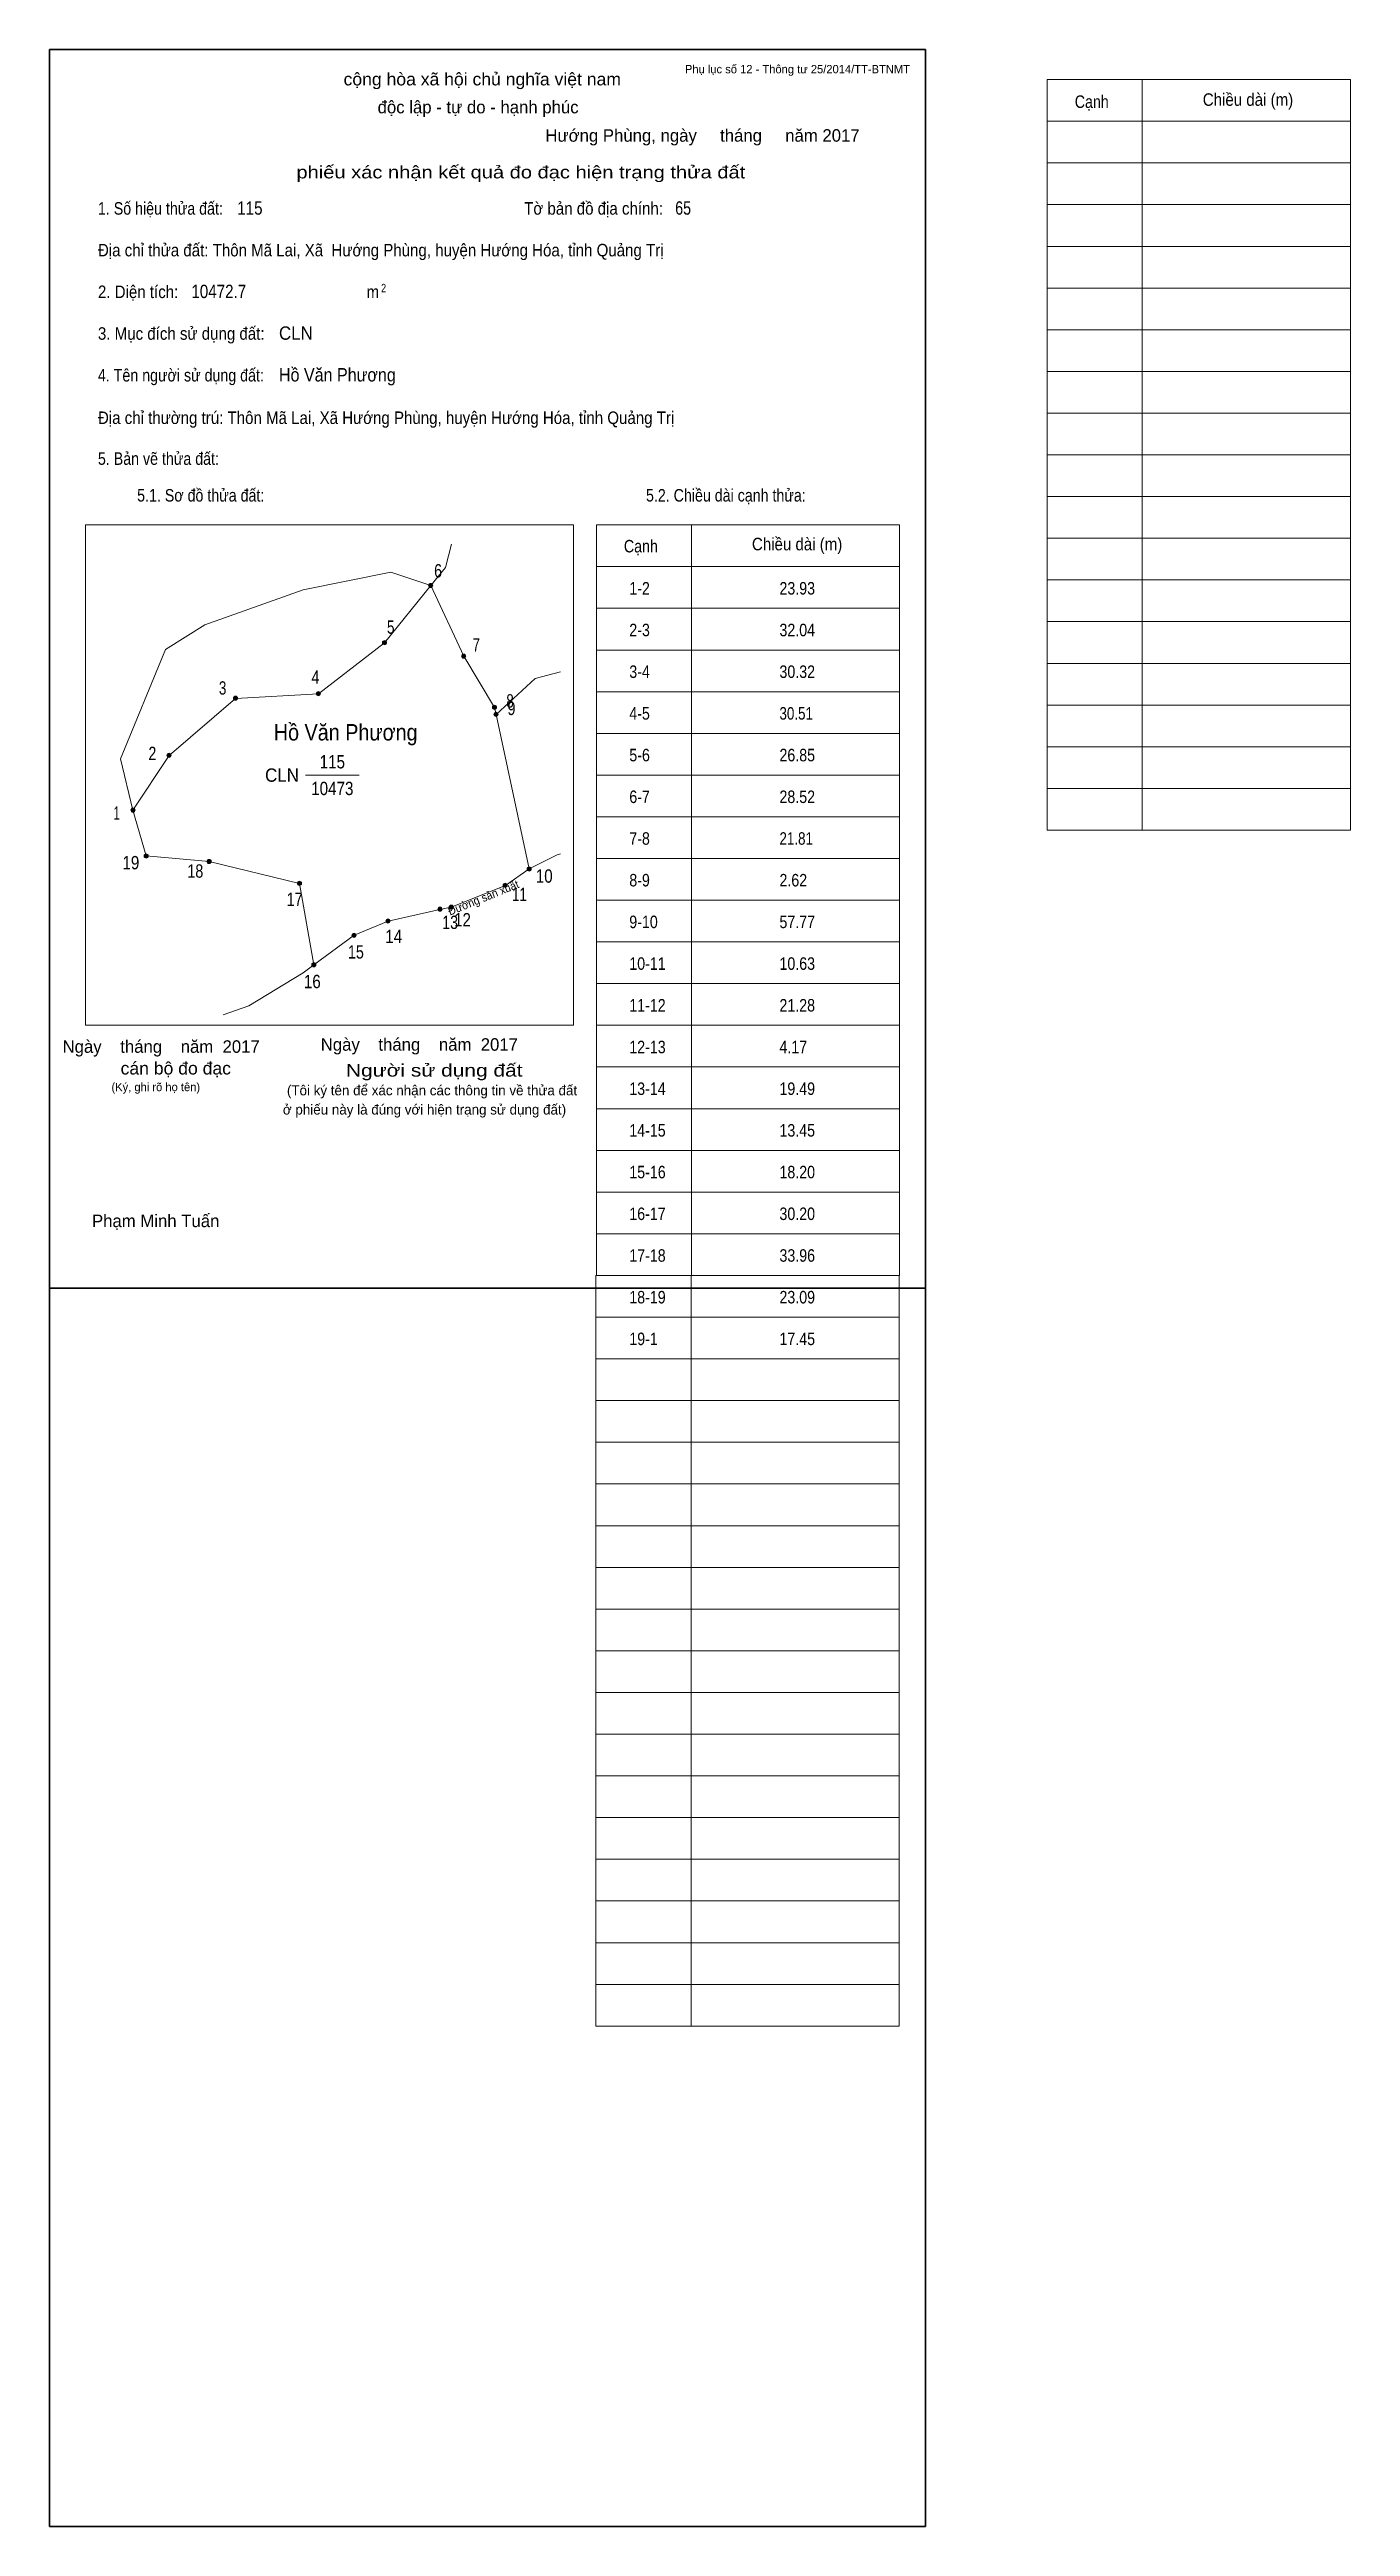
# Model space of a CAD drawing. Header units: centimetres. Extents: x 0 to 31.2, y -29.7 to 29.7.
import ezdxf
from ezdxf.enums import TextEntityAlignment as Align

# ---------------------------------------------------------------- set-up
doc = ezdxf.new("R2010")
doc.units = ezdxf.units.CM
doc.header["$LTSCALE"] = 0.12
for name, color, linetype in [('2', 7, 'Continuous'), ('30', 7, 'Continuous'), ('34', 7, 'Continuous')]:
    doc.layers.add(name, color=color, linetype=linetype)
for name, color, linetype, lineweight in [('32', 7, 'Continuous', 13), ('33', 7, 'Continuous', 13), ('6', 7, 'Continuous', 13), ('63', 7, 'Continuous', 13)]:
    doc.layers.add(name, color=color, linetype=linetype, lineweight=lineweight)

msp = doc.modelspace()

# ---------------------------------------------------------------- hatches: boundary and pattern name
at = {"layer": '32'}
for points in [[(9.188, 16.8482, 1), (9.088, 16.8482, 1)], [(8.0813, 15.4763, 1), (7.9813, 15.4763, 1)], [(9.9802, 15.152, 1), (9.8802, 15.152, 1)], [(6.4961, 14.2521, 1), (6.3961, 14.2521, 1)], [(4.5085, 14.1451, 1), (4.4085, 14.1451, 1)], [(10.7187, 13.9252, 1), (10.6187, 13.9252, 1)], [(10.7548, 13.7572, 1), (10.6548, 13.7572, 1)], [(2.9141, 12.7733, 1), (2.8141, 12.7733, 1)], [(2.0503, 11.4611, 1), (1.9503, 11.4611, 1)], [(2.3661, 10.3604, 1), (2.2661, 10.3604, 1)], [(3.8758, 10.2291, 1), (3.7758, 10.2291, 1)], [(11.5503, 10.0499, 1), (11.4503, 10.0499, 1)], [(6.0419, 9.704, 1), (5.9419, 9.704, 1)], [(10.974, 9.6567, 1), (10.874, 9.6567, 1)], [(9.4105, 9.0843, 1), (9.3105, 9.0843, 1)], [(9.6803, 9.1309, 1), (9.5803, 9.1309, 1)], [(7.3501, 8.4575, 1), (7.2501, 8.4575, 1)], [(8.1627, 8.8027, 1), (8.0627, 8.8027, 1)], [(6.3865, 7.7518, 1), (6.2865, 7.7518, 1)]]:
    msp.add_hatch(color=256, dxfattribs=at).paths.add_polyline_path(points)

# ---------------------------------------------------------------- linework, layer by layer
for centre in [(9.138, 16.8482), (8.0313, 15.4763), (9.9302, 15.152), (6.4461, 14.2521), (4.4585, 14.1451), (10.6687, 13.9252), (10.7048, 13.7572), (2.8641, 12.7733), (2.0003, 11.4611), (2.3161, 10.3604), (3.8258, 10.2291), (11.5003, 10.0499), (5.9919, 9.704), (10.924, 9.6567), (9.3605, 9.0843), (9.6303, 9.1309), (7.3001, 8.4575), (8.1127, 8.8027), (6.3365, 7.7518)]:
    msp.add_circle(centre, 0.05, dxfattribs=at)
at = {"layer": '33'}
msp.add_line((6.14, 12.3), (7.42, 12.3), dxfattribs=at)
at = {"layer": '6'}
msp.add_line((1.7, 12.69), (2, 11.46), dxfattribs=at)
for points in [[(9.14, 16.85), (9.49, 17.28), (9.64, 17.84)], [(9.14, 16.85), (8.18, 17.17), (6.08, 16.74), (3.72, 15.9), (2.78, 15.31), (1.7, 12.69)], [(9.14, 16.85), (8.03, 15.47), (6.45, 14.25)], [(9.14, 16.85), (9.93, 15.15), (10.67, 13.92)], [(10.71, 13.75), (11.64, 14.62), (12.25, 14.78)], [(2, 11.46), (2.87, 12.77), (4.46, 14.14), (6.45, 14.25)], [(10.67, 13.92), (10.71, 13.75), (11.5, 10.05)], [(2, 11.46), (2.32, 10.36), (3.83, 10.23), (5.99, 9.7), (6.34, 7.75)], [(12.25, 10.41), (12.17, 10.39), (11.5, 10.05)], [(11.5, 10.05), (10.93, 9.65), (9.63, 9.13), (9.36, 9.08), (8.12, 8.8), (7.3, 8.46), (6.34, 7.75)], [(6.34, 7.75), (6.08, 7.56), (4.78, 6.77), (4.16, 6.55)]]:
    msp.add_lwpolyline(points, dxfattribs=at)
at = {"layer": '63'}
for p, q in [((23.92, 28.98), (31.19, 28.98)), ((23.92, 10.98), (23.92, 28.98)), ((26.2, 10.98), (26.2, 28.98)), ((31.19, 10.98), (31.19, 28.98)), ((23.92, 27.98), (31.19, 27.98)), ((23.92, 26.98), (31.19, 26.98)), ((23.92, 25.98), (31.19, 25.98)), ((23.92, 24.98), (31.19, 24.98)), ((23.92, 23.98), (31.19, 23.98)), ((23.92, 22.98), (31.19, 22.98)), ((23.92, 21.98), (31.19, 21.98)), ((23.92, 20.98), (31.19, 20.98)), ((23.92, 19.98), (31.19, 19.98)), ((23.92, 18.98), (31.19, 18.98)), ((0.86, 18.3), (12.56, 18.3)), ((0.86, 6.3), (0.86, 18.3)), ((12.56, 6.3), (12.56, 18.3)), ((13.11, 18.3), (20.38, 18.3)), ((13.11, 0.3), (13.11, 18.3)), ((15.39, 0.3), (15.39, 18.3)), ((20.38, 0.3), (20.38, 18.3)), ((23.92, 17.98), (31.19, 17.98)), ((13.11, 17.3), (20.38, 17.3)), ((23.92, 16.98), (31.19, 16.98)), ((13.11, 16.3), (20.38, 16.3)), ((23.92, 15.98), (31.19, 15.98)), ((13.11, 15.3), (20.38, 15.3)), ((23.92, 14.98), (31.19, 14.98)), ((13.11, 14.3), (20.38, 14.3)), ((23.92, 13.98), (31.19, 13.98)), ((13.11, 13.3), (20.38, 13.3)), ((23.92, 12.98), (31.19, 12.98)), ((13.11, 12.3), (20.38, 12.3)), ((23.92, 11.98), (31.19, 11.98)), ((13.11, 11.3), (20.38, 11.3)), ((23.92, 10.98), (31.19, 10.98)), ((13.11, 10.3), (20.38, 10.3)), ((13.11, 9.3), (20.38, 9.3)), ((13.11, 8.3), (20.38, 8.3)), ((13.11, 7.3), (20.38, 7.3)), ((0.86, 6.3), (12.56, 6.3)), ((13.11, 6.3), (20.38, 6.3)), ((13.11, 5.3), (20.38, 5.3)), ((13.11, 4.3), (20.38, 4.3)), ((13.11, 3.3), (20.38, 3.3)), ((13.11, 2.3), (20.38, 2.3)), ((13.11, 1.3), (20.38, 1.3)), ((13.1, 0.3), (20.37, 0.3)), ((13.1, -17.7), (13.1, 0.3)), ((13.11, 0.3), (20.38, 0.3)), ((15.38, -17.7), (15.38, 0.3)), ((20.37, -17.7), (20.37, 0.3)), ((13.1, -0.7), (20.37, -0.7)), ((13.1, -1.7), (20.37, -1.7)), ((13.1, -2.7), (20.37, -2.7)), ((13.1, -3.7), (20.37, -3.7)), ((13.1, -4.7), (20.37, -4.7)), ((13.1, -5.7), (20.37, -5.7)), ((13.1, -6.7), (20.37, -6.7)), ((13.1, -7.7), (20.37, -7.7)), ((13.1, -8.7), (20.37, -8.7)), ((13.1, -9.7), (20.37, -9.7)), ((13.1, -10.7), (20.37, -10.7)), ((13.1, -11.7), (20.37, -11.7)), ((13.1, -12.7), (20.37, -12.7)), ((13.1, -13.7), (20.37, -13.7)), ((13.1, -14.7), (20.37, -14.7)), ((13.1, -15.7), (20.37, -15.7)), ((13.1, -16.7), (20.37, -16.7)), ((13.1, -17.7), (20.37, -17.7))]:
    msp.add_line(p, q, dxfattribs=at)
at = {"layer": '63', "lineweight": 35}
for points in [[(0, 0), (0, 29.7), (21, 29.7), (21, 0)], [(0, -29.7), (0, 0), (21, 0), (21, -29.7)]]:
    msp.add_lwpolyline(points, close=True, dxfattribs=at)

# ---------------------------------------------------------------- texts
at = {"layer": '2', "width": 0.9}
msp.add_text('Hồ Văn Phương', height=0.3937, dxfattribs=at).set_placement((7.1, 13.13), align=Align.CENTER)
at = {"layer": '30'}
for s, width, p in [('1-2', 0.85, (13.9, 16.63)), ('23.93', 0.85, (17.5, 16.63)), ('2-3', 0.85, (13.9, 15.63)), ('32.04', 0.85, (17.5, 15.63)), ('3-4', 0.85, (13.9, 14.63)), ('30.32', 0.85, (17.5, 14.63)), ('4-5', 0.85, (13.9, 13.63)), ('30.51', 0.8, (17.5, 13.63)), ('5-6', 0.85, (13.9, 12.63)), ('26.85', 0.85, (17.5, 12.63)), ('6-7', 0.85, (13.9, 11.63)), ('28.52', 0.85, (17.5, 11.63)), ('7-8', 0.85, (13.9, 10.63)), ('21.81', 0.8, (17.5, 10.63)), ('8-9', 0.85, (13.9, 9.63)), ('2.62', 0.85, (17.5, 9.63)), ('9-10', 0.85, (13.9, 8.63)), ('57.77', 0.85, (17.5, 8.63)), ('10-11', 0.85, (13.9, 7.63)), ('10.63', 0.85, (17.5, 7.63)), ('11-12', 0.85, (13.9, 6.63)), ('21.28', 0.85, (17.5, 6.63)), ('12-13', 0.85, (13.9, 5.63)), ('4.17', 0.85, (17.5, 5.63)), ('13-14', 0.85, (13.9, 4.63)), ('19.49', 0.85, (17.5, 4.63)), ('14-15', 0.85, (13.9, 3.63)), ('13.45', 0.85, (17.5, 3.63)), ('15-16', 0.85, (13.9, 2.63)), ('18.20', 0.85, (17.5, 2.63)), ('16-17', 0.85, (13.9, 1.63)), ('30.20', 0.85, (17.5, 1.63)), ('17-18', 0.85, (13.9, 0.63)), ('33.96', 0.85, (17.5, 0.63)), ('18-19', 0.85, (13.9, -0.37)), ('23.09', 0.85, (17.5, -0.37)), ('19-1', 0.85, (13.9, -1.37)), ('17.45', 0.85, (17.5, -1.37))]:
    msp.add_text(s, height=0.3, dxfattribs=dict(at, width=width)).set_placement(p)
at = {"layer": '32'}
for s, width, p in [('6', 0.8, (9.315, 17.04)), ('5', 0.75, (8.18, 15.69)), ('7', 0.75, (10.23, 15.26)), ('3', 0.75, (4.15, 14.23)), ('4', 0.8, (6.375, 14.49)), ('8', 0.75, (11.04, 13.92)), ('9', 0.8, (11.075, 13.74)), ('2', 0.8, (2.465, 12.66)), ('1', 0.65, (1.61, 11.23)), ('19', 0.85, (1.95, 10.04)), ('18', 0.8, (3.495, 9.84)), ('11', 0.75, (11.265, 9.28)), ('10', 0.85, (11.86, 9.72)), ('17', 0.8, (5.875, 9.16)), ('13', 0.8, (9.605, 8.61)), ('12', 0.85, (9.9, 8.67)), ('14', 0.85, (8.25, 8.27)), ('15', 0.8, (7.345, 7.9)), ('16', 0.85, (6.3, 7.19))]:
    msp.add_text(s, height=0.32, dxfattribs=dict(at, width=width)).set_placement(p, align=Align.CENTER)
at = {"layer": '33', "width": 0.85}
for s, p in [('115', (6.78, 12.46)), ('10473', (6.78, 11.82))]:
    msp.add_text(s, height=0.32, dxfattribs=at).set_placement(p, align=Align.CENTER)
at = {"layer": '33', "width": 0.95}
msp.add_text('CLN', height=0.32, dxfattribs=at).set_placement((5.98, 12.14), align=Align.RIGHT)
at = {"layer": '34'}
for s, width, p in [('115', 0.85, (4.5, 25.74)), ('65', 0.8, (15, 25.74)), ('10472.7', 0.85, (3.4, 23.74)), ('CLN', 0.95, (5.5, 22.74)), ('Hồ Văn Phương', 0.9, (5.5, 21.74))]:
    msp.add_text(s, height=0.32, dxfattribs=dict(at, width=width)).set_placement(p)
at = {"layer": '6', "width": 0.95}
msp.add_text('Đường sản xuất', height=0.1969, rotation=22.006, dxfattribs=at).set_placement((10.4381, 9.2685), align=Align.CENTER)
at = {"layer": '63', "width": 1.05}
msp.add_text('cộng hòa xã hội chủ nghĩa việt nam', height=0.3, dxfattribs=at).set_placement((10.375, 28.84), align=Align.CENTER)
at = {"layer": '63'}
for s, height, p in [('Phụ lục số 12 - Thông tư 25/2014/TT-BTNMT', 0.2, (20.63, 29.13)), ('Ngày    tháng    năm  2017', 0.3, (5.04, 5.64)), ('Ngày    tháng    năm  2017', 0.3, (11.23, 5.69)), ('(Ký, ghi rõ họ tên)', 0.2, (3.61, 4.72))]:
    msp.add_text(s, height=height, dxfattribs=at).set_placement(p, align=Align.RIGHT)
for s, height, width, p in [('Cạnh', 0.3, 0.85, (24.58, 28.3)), ('Chiều dài (m)', 0.3, 0.9, (27.65, 28.35)), ('1. Số hiệu thửa đất:', 0.3, 0.85, (1.16, 25.74)), ('Tờ bản đồ địa chính:', 0.3, 0.9, (11.38, 25.74)), ('Địa chỉ thửa đất: Thôn Mã Lai, Xã  Hướng Phùng, huyện Hướng Hóa, tỉnh Quảng Trị', 0.3, 0.9, (1.16, 24.74)), ('2. Diện tích:', 0.3, 0.9, (1.16, 23.74)), ('m', 0.3, 0.9, (7.6, 23.74)), ('2', 0.2, 0.8, (7.95, 23.88)), ('3. Mục đích sử dụng đất:', 0.3, 0.9, (1.16, 22.74)), ('4. Tên người sử dụng đất:', 0.3, 0.85, (1.16, 21.74)), ('Địa chỉ thường trú: Thôn Mã Lai, Xã Hướng Phùng, huyện Hướng Hóa, tỉnh Quảng Trị', 0.3, 0.9, (1.16, 20.72)), ('5. Bản vẽ thửa đất:', 0.3, 0.85, (1.16, 19.74)), ('5.1. Sơ đồ thửa đất:', 0.3, 0.85, (2.1, 18.86)), ('5.2. Chiều dài cạnh thửa:', 0.3, 0.85, (14.3, 18.86)), ('Cạnh', 0.3, 0.85, (13.77, 17.64)), ('Chiều dài (m)', 0.3, 0.9, (16.84, 17.69))]:
    msp.add_text(s, height=height, dxfattribs=dict(at, width=width)).set_placement(p)
for s, height, p in [('độc lập - tự do - hạnh phúc', 0.3, (10.275, 28.17)), ('Hướng Phùng, ngày     tháng     năm 2017', 0.3, (15.655, 27.49)), ('(Tôi ký tên để xác nhận các thông tin về thửa đất ', 0.24, (9.215, 4.62)), ('ở phiếu này là đúng với hiện trạng sử dụng đất)', 0.24, (8.99, 4.16)), ('Phạm Minh Tuấn', 0.3, (2.545, 1.46))]:
    msp.add_text(s, height=height, dxfattribs=at).set_placement(p, align=Align.CENTER)
for s, width, p in [('phiếu xác nhận kết quả đo đạc hiện trạng thửa đất', 1.2, (16.68, 26.61)), ('cán bộ đo đạc', 1.05, (4.35, 5.12)), ('Người sử dụng đất', 1.25, (11.34, 5.07))]:
    msp.add_text(s, height=0.3, dxfattribs=dict(at, width=width)).set_placement(p, align=Align.RIGHT)

doc.saveas('drawing.dxf')
